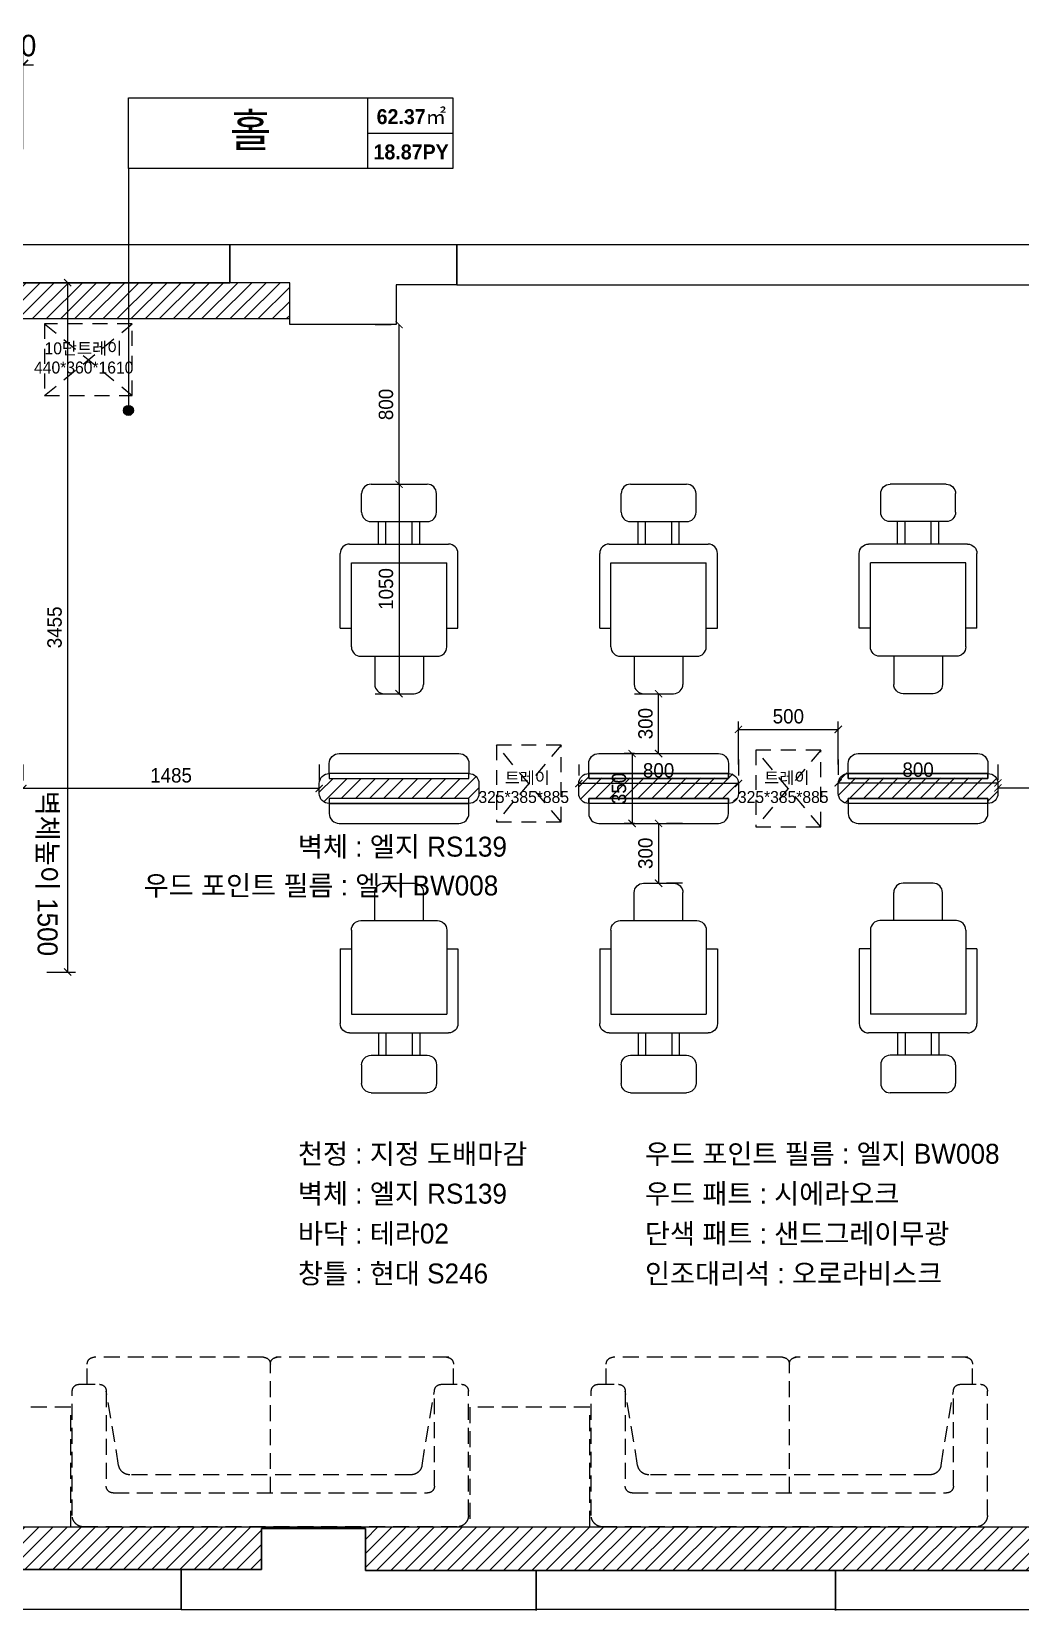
# Model space of a CAD drawing. Header units: millimetres. Extents: x 166504 to 219682, y 69800 to 112988.
# Drawn here: x 173942 to 178896, y 83390 to 91304 of the extents above; entities that cross this region are included whole.
import ezdxf
from ezdxf.enums import TextEntityAlignment as Align

# ---------------------------------------------------------------- set-up
doc = ezdxf.new("R2010")
doc.units = ezdxf.units.MM
doc.header["$LTSCALE"] = 100
doc.header["$PDMODE"] = 3
doc.linetypes.add('DH-HID2', pattern=[1.2, 0.8, -0.4])
doc.linetypes.add('HID', pattern=[2.5, 1.5, -1])
doc.layers.get('DEFPOINTS').update_dxf_attribs({"color": 248})
for name, color, linetype in [('0-ELC TEXT', 7, 'Continuous'), ('03-TEXT', 3, 'Continuous'), ('07-DIM WAL', 5, 'Continuous'), ('3.기호.계단선', 30, 'Continuous'), ('BLOCK', 6, 'Continuous'), ('C-WALL1', 2, 'Continuous'), ('C-WIN', 4, 'Continuous'), ('CHA', 6, 'Continuous'), ('E-DIM(OUT)', 1, 'Continuous'), ('FU', 4, 'Continuous'), ('FU-FURM', 251, 'DH-HID2'), ('FUR1', 6, 'Continuous'), ('WAL NEW', 3, 'Continuous')]:
    doc.layers.add(name, color=color, linetype=linetype)
doc.styles.add('YOURNAME', font='HY울릉도M.TTF')
doc.styles.add('넥슨고딕', font='NEXONLv1GothicBold.ttf')
doc.styles.add('코레일둥고', font='Korail_Round_Gothic_Medium.ttf')
doc.dimstyles.new('YOURNAME-40', dxfattribs={"dimscale": 40, "dimtxt": 1.8, "dimasz": 0.9, "dimexe": 1, "dimexo": 3, "dimgap": 0.7, "dimtad": 1, "dimdec": 0, "dimzin": 0, "dimdsep": 46, "dimtxsty": 'YOURNAME', "dimblk": 'ARCHTICK', "dimcen": 0, "dimclrd": 1, "dimclre": 1, "dimclrt": 7, "dimadec": 0, "dimazin": 0, "dimtfac": 1, "dimtdec": 0, "dimtix": 1, "dimtmove": 2, "dimatfit": 3, "dimldrblk": 'ARCHTICK', "dimfxl": 1, "dimtolj": 1, "dimtzin": 0, "dimarcsym": 0})
doc.dimstyles.new('YOURNAME-60', dxfattribs={"dimscale": 60, "dimtxt": 1.8, "dimasz": 0.9, "dimexe": 1, "dimexo": 3, "dimgap": 0.7, "dimtad": 1, "dimdec": 0, "dimzin": 0, "dimdsep": 46, "dimtxsty": 'YOURNAME', "dimblk": 'ARCHTICK', "dimcen": 0, "dimclrd": 1, "dimclre": 1, "dimclrt": 7, "dimadec": 0, "dimazin": 0, "dimtfac": 1, "dimtdec": 0, "dimtix": 1, "dimtmove": 2, "dimatfit": 3, "dimldrblk": 'ARCHTICK', "dimfxl": 1, "dimtolj": 1, "dimtzin": 0, "dimarcsym": 0})
pattern_1 = [(45, (245, -36.684), (-35.355339, 35.355339), [])]

# ---------------------------------------------------------------- blocks, each defined once
blk = doc.blocks.new('VUDAUSEH')
at = {"layer": 'C-WALL1'}
for points in [[(171018.9, 112186.1), (171018.9, 112386.1), (171018.9, 112186.1), (170713.9, 112186.1), (170713.9, 111986.1), (170180.9, 111986.1), (170180.9, 112196.1), (169880.9, 112196.1), (169880.9, 112386.1)], [(171018.9, 112386.1), (169880.9, 112386.1)], [(169880.9, 112386.1), (169880.9, 112196.1)], [(169636.9, 105746.1), (169636.9, 105546.1), (169636.9, 105746.1), (170039.9, 105746.1), (170039.9, 105951.1), (170559.9, 105951.1), (170559.9, 105741.1), (171414.9, 105741.1), (171414.9, 105541.1), (171414.9, 105741.1)], [(172914.9, 105741.1), (172914.9, 105541.1), (172914.9, 105741.1), (173909.9, 105741.1), (173909.9, 105541.1), (173909.9, 105741.1)], [(169636.9, 105546.1), (171414.9, 105546.1)], [(172914.9, 105546.1), (173909.9, 105546.1)]]:
    blk.add_lwpolyline(points, dxfattribs=at)
at = {"layer": 'C-WIN'}
for points in [[(165848.9, 112196.1), (169880.9, 112196.1), (169880.9, 112386.1), (165848.9, 112386.1)], [(171018.9, 112186.1), (175763.9, 112186.1), (175763.9, 112386.1), (171018.9, 112386.1)], [(169636.9, 105546.1), (168136.9, 105546.1), (168136.9, 105746.1), (169636.9, 105746.1)], [(172914.9, 105546.1), (171414.9, 105546.1), (171414.9, 105741.1), (172914.9, 105741.1)]]:
    blk.add_lwpolyline(points, close=True, dxfattribs=at)
blk = doc.blocks.new('A$C41CD39B9')
at = {"layer": 'CHA'}
for p, q in [((328.1, 595), (703.1, 595)), ((328.1, 595), (328.1, 538.7)), ((187.5, 491.9), (187.5, 108.1)), ((234.4, 538.7), (656.2, 538.7)), ((656.2, 538.7), (656.2, 61.2)), ((750, 548.1), (750, 51.9)), ((909.4, 487.5), (1003.1, 487.5)), ((187.5, 421.9), (46.9, 421.9)), ((750, 403.1), (862.5, 403.1)), ((862.5, 440.6), (862.5, 159.4)), ((1050, 440.6), (1050, 159.4)), ((0, 375), (0, 225)), ((750, 365.6), (862.5, 365.6)), ((187.5, 178.1), (46.9, 178.1)), ((750, 234.4), (862.5, 234.4)), ((750, 196.9), (862.5, 196.9)), ((909.4, 112.5), (1003.1, 112.5)), ((234.4, 61.2), (656.2, 61.2)), ((328.1, 61.2), (328.1, 5)), ((328.1, 5), (703.1, 5))]:
    blk.add_line(p, q, dxfattribs=at)
for centre, start, end in [((703.1, 548.1), 0, 90), ((234.4, 491.9), 90, 180), ((909.4, 440.6), 90, 180), ((1003.1, 440.6), 0, 90), ((46.9, 375), 90, 180), ((46.9, 225), 180, 270), ((909.4, 159.4), 180, 270), ((1003.1, 159.4), 270, 0), ((234.4, 108.1), 180, 270), ((703.1, 51.9), 270, 0)]:
    blk.add_arc(centre, 46.9, start, end, dxfattribs=at)
blk = doc.blocks.new('_ArchTick')
at = {"color": 0, "linetype": 'ByBlock', "const_width": 0.15}
blk.add_lwpolyline([(-0.5, -0.5), (0.5, 0.5)], dxfattribs=at)
blk = doc.blocks.new('*D824')
at = {"layer": '07-DIM WAL', "color": 1, "lineweight": -2}
for p, q in [((175115.4, 90045.3), (174083.1, 90045.3)), ((174123.1, 90045.3), (174123.1, 86590.3)), ((174018.4, 86590.3), (174163.1, 86590.3))]:
    blk.add_line(p, q, dxfattribs=at)
at = {"layer": 'DEFPOINTS', "color": 0}
for p in [(175235.4, 90045.3), (173898.4, 86590.3), (174123.1, 86590.3)]:
    blk.add_point(p, dxfattribs=at)
at = {"layer": '07-DIM WAL', "color": 1, "lineweight": -2, "xscale": 36, "yscale": 36, "zscale": 36}
for p, rotation in [((174123.1, 90045.3), 90), ((174123.1, 86590.3), 270)]:
    blk.add_blockref('_ArchTick', p, dxfattribs=dict(at, rotation=rotation))
at = {"layer": '07-DIM WAL', "color": 7, "insert": (174057.7, 88317.8), "char_height": 72, "attachment_point": 5, "rotation": 90, "style": 'YOURNAME'}
blk.add_mtext('\\A1;3455', dxfattribs=at)
blk = doc.blocks.new('F-223')
at = {"layer": 'FU-FURM'}
for p, q in [((935.4331, 0), (-935.4331, 0)), ((-992.1259, -56.6928), (-992.1259, -680.3148)), ((992.126, -56.6928), (992.126, -680.3148)), ((-822.0473, -680.3148), (-822.0473, -204.0944)), ((-788.0315, -170.0787), (788.0315, -170.0787)), ((0, -170.0787), (0, -815.9343)), ((822.0473, -204.0944), (822.0473, -680.3148)), ((-759.8841, -308.1403), (-822.0473, -680.3148)), ((703.9659, -260.7873), (-703.9659, -260.7873)), ((759.8842, -308.1403), (822.0473, -680.3148)), ((-958.1102, -714.3306), (-856.063, -714.3306)), ((-917.283, -713.8871), (-917.283, -815.9343)), ((856.0631, -714.3306), (958.1102, -714.3306)), ((917.2831, -713.8871), (917.2831, -815.9343)), ((-34.0157, -850.3936), (-883.2672, -850.3936)), ((894.5679, -850.3936), (26.7473, -850.3936))]:
    blk.add_line(p, q, dxfattribs=at)
for centre, radius, start, end in [((-935.4331, -56.6928), 56.6928, 90, 180), ((935.4331, -56.6928), 56.6928, 0, 90), ((-788.0315, -204.0944), 34.0158, 90, 180), ((788.0315, -204.0944), 34.0158, 0, 90), ((-703.9659, -317.4801), 56.6928, 90, 170.517645), ((703.9659, -317.4801), 56.6928, 9.482355, 90), ((-958.1102, -680.3148), 34.0158, 180, 270), ((-856.063, -680.3148), 34.0158, 270, 0), ((856.0631, -680.3148), 34.0158, 180, 270), ((958.1102, -680.3148), 34.0158, 270, 0), ((-883.2672, -815.9343), 34.0158, 180, 270), ((-34.0157, -815.9343), 34.0158, 270, 0), ((34.0158, -815.9343), 34.0158, 180, 270), ((883.2673, -815.9343), 34.0158, 270, 0)]:
    blk.add_arc(centre, radius, start, end, dxfattribs=at)
blk = doc.blocks.new('*D1167')
at = {"layer": '07-DIM WAL', "color": 1, "lineweight": -2}
for p, q in [((177983.4, 87655.3), (177983.4, 87578.6)), ((178783.4, 87630.3), (178783.4, 87578.6)), ((177983.4, 87538.6), (178783.4, 87538.6))]:
    blk.add_line(p, q, dxfattribs=at)
at = {"layer": 'DEFPOINTS', "color": 0}
for p in [(177983.4, 87535.3), (178783.4, 87538.6), (178783.4, 87510.3)]:
    blk.add_point(p, dxfattribs=at)
at = {"layer": '07-DIM WAL', "color": 1, "lineweight": -2, "xscale": 36, "yscale": 36, "zscale": 36, "rotation": 180}
blk.add_blockref('_ArchTick', (177983.4, 87538.6), dxfattribs=at)
at = {"layer": '07-DIM WAL', "color": 1, "lineweight": -2, "xscale": 36, "yscale": 36, "zscale": 36}
blk.add_blockref('_ArchTick', (178783.4, 87538.6), dxfattribs=at)
at = {"layer": '07-DIM WAL', "color": 7, "insert": (178383.4, 87604.1), "char_height": 72, "attachment_point": 5, "style": 'YOURNAME'}
blk.add_mtext('\\A1;800', dxfattribs=at)
blk = doc.blocks.new('*D1168')
at = {"layer": '07-DIM WAL', "color": 1, "lineweight": -2}
for p, q in [((176683.4, 87630.3), (176683.4, 87575.3)), ((177483.4, 87655.3), (177483.4, 87575.3)), ((177483.4, 87535.3), (176683.4, 87535.3))]:
    blk.add_line(p, q, dxfattribs=at)
at = {"layer": 'DEFPOINTS', "color": 0}
for p in [(176683.4, 87535.3), (177483.4, 87535.3), (176683.4, 87510.3)]:
    blk.add_point(p, dxfattribs=at)
at = {"layer": '07-DIM WAL', "color": 1, "lineweight": -2, "xscale": 36, "yscale": 36, "zscale": 36, "rotation": 180}
blk.add_blockref('_ArchTick', (176683.4, 87535.3), dxfattribs=at)
at = {"layer": '07-DIM WAL', "color": 1, "lineweight": -2, "xscale": 36, "yscale": 36, "zscale": 36}
blk.add_blockref('_ArchTick', (177483.4, 87535.3), dxfattribs=at)
at = {"layer": '07-DIM WAL', "color": 7, "insert": (177083.4, 87600.8), "char_height": 72, "attachment_point": 5, "style": 'YOURNAME'}
blk.add_mtext('\\A1;800', dxfattribs=at)
blk = doc.blocks.new('*D1169')
at = {"layer": '07-DIM WAL', "color": 1, "lineweight": -2}
for p, q in [((176963.4, 87685.3), (176910.7, 87685.3)), ((176950.7, 87685.3), (176950.7, 87335.3)), ((176963.4, 87335.3), (176910.7, 87335.3))]:
    blk.add_line(p, q, dxfattribs=at)
at = {"layer": 'DEFPOINTS', "color": 0}
for p in [(177083.4, 87685.3), (176950.7, 87335.3), (177083.4, 87335.3)]:
    blk.add_point(p, dxfattribs=at)
at = {"layer": '07-DIM WAL', "color": 1, "lineweight": -2, "xscale": 36, "yscale": 36, "zscale": 36}
for p, rotation in [((176950.7, 87685.3), 90), ((176950.7, 87335.3), 270)]:
    blk.add_blockref('_ArchTick', p, dxfattribs=dict(at, rotation=rotation))
at = {"layer": '07-DIM WAL', "color": 7, "insert": (176885.3, 87510.3), "char_height": 72, "attachment_point": 5, "rotation": 90, "style": 'YOURNAME'}
blk.add_mtext('\\A1;350', dxfattribs=at)
blk = doc.blocks.new('*D1170')
at = {"layer": '07-DIM WAL', "color": 1, "lineweight": -2}
for p, q in [((177083.4, 87335.3), (177083.4, 87035.3)), ((177203.4, 87335.3), (177123.4, 87335.3)), ((177203.4, 87035.3), (177123.4, 87035.3))]:
    blk.add_line(p, q, dxfattribs=at)
at = {"layer": 'DEFPOINTS', "color": 0}
for p in [(177083.4, 87335.3), (177083.4, 87035.3), (177083.4, 87035.3)]:
    blk.add_point(p, dxfattribs=at)
at = {"layer": '07-DIM WAL', "color": 1, "lineweight": -2, "xscale": 36, "yscale": 36, "zscale": 36}
for p, rotation in [((177083.4, 87335.3), 90), ((177083.4, 87035.3), 270)]:
    blk.add_blockref('_ArchTick', p, dxfattribs=dict(at, rotation=rotation))
at = {"layer": '07-DIM WAL', "color": 7, "insert": (177017.9, 87185.3), "char_height": 72, "attachment_point": 5, "rotation": 90, "style": 'YOURNAME'}
blk.add_mtext('\\A1;300', dxfattribs=at)
blk = doc.blocks.new('*D1171')
at = {"layer": '07-DIM WAL', "color": 1, "lineweight": -2}
for p, q in [((175663.4, 89835.3), (175743.4, 89835.3)), ((175783.4, 89035.3), (175783.4, 89835.3)), ((175663.4, 89035.3), (175743.4, 89035.3))]:
    blk.add_line(p, q, dxfattribs=at)
at = {"layer": 'DEFPOINTS', "color": 0}
for p in [(175783.4, 89835.3), (175783.4, 89835.3), (175783.4, 89035.3)]:
    blk.add_point(p, dxfattribs=at)
at = {"layer": '07-DIM WAL', "color": 1, "lineweight": -2, "xscale": 36, "yscale": 36, "zscale": 36}
for p, rotation in [((175783.4, 89835.3), 90), ((175783.4, 89035.3), 270)]:
    blk.add_blockref('_ArchTick', p, dxfattribs=dict(at, rotation=rotation))
at = {"layer": '07-DIM WAL', "color": 7, "insert": (175717.9, 89435.3), "char_height": 72, "attachment_point": 5, "rotation": 90, "style": 'YOURNAME'}
blk.add_mtext('\\A1;800', dxfattribs=at)
blk = doc.blocks.new('*D1172')
at = {"layer": '07-DIM WAL', "color": 1, "lineweight": -2}
for p, q in [((176963.4, 87985.3), (177043.4, 87985.3)), ((177083.4, 87685.3), (177083.4, 87985.3)), ((176963.4, 87685.3), (177043.4, 87685.3))]:
    blk.add_line(p, q, dxfattribs=at)
at = {"layer": 'DEFPOINTS', "color": 0}
for p in [(177083.4, 87985.3), (177083.4, 87985.3), (177083.4, 87685.3)]:
    blk.add_point(p, dxfattribs=at)
at = {"layer": '07-DIM WAL', "color": 1, "lineweight": -2, "xscale": 36, "yscale": 36, "zscale": 36}
for p, rotation in [((177083.4, 87985.3), 90), ((177083.4, 87685.3), 270)]:
    blk.add_blockref('_ArchTick', p, dxfattribs=dict(at, rotation=rotation))
at = {"layer": '07-DIM WAL', "color": 7, "insert": (177017.9, 87835.3), "char_height": 72, "attachment_point": 5, "rotation": 90, "style": 'YOURNAME'}
blk.add_mtext('\\A1;300', dxfattribs=at)
blk = doc.blocks.new('*D1176')
at = {"layer": '07-DIM WAL', "color": 1, "lineweight": -2}
for p, q in [((175663.4, 89035.3), (175743.4, 89035.3)), ((175783.4, 89035.3), (175783.4, 87985.3)), ((175663.4, 87985.3), (175743.4, 87985.3))]:
    blk.add_line(p, q, dxfattribs=at)
at = {"layer": 'DEFPOINTS', "color": 0}
for p in [(175783.4, 89035.3), (175783.4, 87985.3), (175783.4, 87985.3)]:
    blk.add_point(p, dxfattribs=at)
at = {"layer": '07-DIM WAL', "color": 1, "lineweight": -2, "xscale": 36, "yscale": 36, "zscale": 36}
for p, rotation in [((175783.4, 89035.3), 90), ((175783.4, 87985.3), 270)]:
    blk.add_blockref('_ArchTick', p, dxfattribs=dict(at, rotation=rotation))
at = {"layer": '07-DIM WAL', "color": 7, "insert": (175717.9, 88510.3), "char_height": 72, "attachment_point": 5, "rotation": 90, "style": 'YOURNAME'}
blk.add_mtext('\\A1;1050', dxfattribs=at)
blk = doc.blocks.new('*D1177')
at = {"layer": '07-DIM WAL', "color": 1, "lineweight": -2}
for p, q in [((173898.4, 87630.3), (173898.4, 87550.3)), ((175383.4, 87630.3), (175383.4, 87550.3)), ((175383.4, 87510.3), (173898.4, 87510.3))]:
    blk.add_line(p, q, dxfattribs=at)
at = {"layer": 'DEFPOINTS', "color": 0}
for p in [(173898.4, 87510.3), (173898.4, 87510.3), (175383.4, 87510.3)]:
    blk.add_point(p, dxfattribs=at)
at = {"layer": '07-DIM WAL', "color": 1, "lineweight": -2, "xscale": 36, "yscale": 36, "zscale": 36, "rotation": 180}
blk.add_blockref('_ArchTick', (173898.4, 87510.3), dxfattribs=at)
at = {"layer": '07-DIM WAL', "color": 1, "lineweight": -2, "xscale": 36, "yscale": 36, "zscale": 36}
blk.add_blockref('_ArchTick', (175383.4, 87510.3), dxfattribs=at)
at = {"layer": '07-DIM WAL', "color": 7, "insert": (174640.9, 87575.7), "char_height": 72, "attachment_point": 5, "style": 'YOURNAME'}
blk.add_mtext('\\A1;1485', dxfattribs=at)
blk = doc.blocks.new('*D1178')
at = {"layer": '07-DIM WAL', "color": 1, "lineweight": -2}
for p, q in [((178783.4, 87630.3), (178783.4, 87553.6)), ((180268.4, 87089.3), (180268.4, 87553.6)), ((178783.4, 87513.6), (180268.4, 87513.6))]:
    blk.add_line(p, q, dxfattribs=at)
at = {"layer": 'DEFPOINTS', "color": 0}
for p in [(178783.4, 87510.3), (180268.4, 87513.6), (180268.4, 86969.3)]:
    blk.add_point(p, dxfattribs=at)
at = {"layer": '07-DIM WAL', "color": 1, "lineweight": -2, "xscale": 36, "yscale": 36, "zscale": 36, "rotation": 180}
blk.add_blockref('_ArchTick', (178783.4, 87513.6), dxfattribs=at)
at = {"layer": '07-DIM WAL', "color": 1, "lineweight": -2, "xscale": 36, "yscale": 36, "zscale": 36}
blk.add_blockref('_ArchTick', (180268.4, 87513.6), dxfattribs=at)
at = {"layer": '07-DIM WAL', "color": 7, "insert": (179525.9, 87579.1), "char_height": 72, "attachment_point": 5, "style": 'YOURNAME'}
blk.add_mtext('\\A1;1485', dxfattribs=at)
blk = doc.blocks.new('*D1179')
at = {"layer": '07-DIM WAL', "color": 1, "lineweight": -2}
for p, q in [((177483.4, 87630.3), (177483.4, 87846.3)), ((177983.4, 87630.3), (177983.4, 87846.3)), ((177483.4, 87806.3), (177983.4, 87806.3))]:
    blk.add_line(p, q, dxfattribs=at)
at = {"layer": 'DEFPOINTS', "color": 0}
for p in [(177983.4, 87806.3), (177483.4, 87510.3), (177983.4, 87510.3)]:
    blk.add_point(p, dxfattribs=at)
at = {"layer": '07-DIM WAL', "color": 1, "lineweight": -2, "xscale": 36, "yscale": 36, "zscale": 36, "rotation": 180}
blk.add_blockref('_ArchTick', (177483.4, 87806.3), dxfattribs=at)
at = {"layer": '07-DIM WAL', "color": 1, "lineweight": -2, "xscale": 36, "yscale": 36, "zscale": 36}
blk.add_blockref('_ArchTick', (177983.4, 87806.3), dxfattribs=at)
at = {"layer": '07-DIM WAL', "color": 7, "insert": (177733.4, 87871.7), "char_height": 72, "attachment_point": 5, "style": 'YOURNAME'}
blk.add_mtext('\\A1;500', dxfattribs=at)
blk = doc.blocks.new('*D1284')
at = {"layer": 'DEFPOINTS', "color": 0}
for p in [(173798.4, 91135.3), (173798.4, 90535.3), (173898.4, 90535.3)]:
    blk.add_point(p, dxfattribs=at)
at = {"layer": 'E-DIM(OUT)', "color": 1, "lineweight": -2}
for p, q in [((173798.4, 90715.3), (173798.4, 91195.3)), ((173898.4, 90715.3), (173898.4, 91195.3)), ((173952.4, 91135.3), (173744.4, 91135.3))]:
    blk.add_line(p, q, dxfattribs=at)
at = {"layer": 'E-DIM(OUT)', "color": 1, "lineweight": -2, "xscale": 54, "yscale": 54, "zscale": 54}
blk.add_blockref('_ArchTick', (173798.4, 91135.3), dxfattribs=at)
at = {"layer": 'E-DIM(OUT)', "color": 1, "lineweight": -2, "xscale": 54, "yscale": 54, "zscale": 54, "rotation": 180}
blk.add_blockref('_ArchTick', (173898.4, 91135.3), dxfattribs=at)
at = {"layer": 'E-DIM(OUT)', "color": 7, "insert": (173848.4, 91233.5), "char_height": 108, "attachment_point": 5, "style": 'YOURNAME'}
blk.add_mtext('\\A1;100', dxfattribs=at)

msp = doc.modelspace()

# ---------------------------------------------------------------- hatches: boundary and pattern name
at = {"layer": '0-ELC TEXT'}
h = msp.add_hatch(color=256, dxfattribs=at)
h.dxf.hatch_style = 1
edge = h.paths.add_edge_path()
edge.add_arc((174427.5, 89405.2), 25, 0, 360)
at = {"layer": 'FUR1', "transparency": 33554687}
h = msp.add_hatch(dxfattribs=at)
h.set_pattern_fill('_USER', color=3, scale=50, angle=45, pattern_type=0)
h.set_pattern_definition([(45, (360, 0), (-35.355339, 35.355339), [])])
h.paths.add_polyline_path([(170448.4, 89865.3), (175235.4, 89865.3), (175235.4, 90045.3), (170448.4, 90045.3)])
at = {"layer": 'WAL NEW'}
h = msp.add_hatch(dxfattribs=at)
h.set_pattern_fill('_USER', color=256, scale=50, angle=45, pattern_type=0)
h.set_pattern_definition(pattern_1)
h.paths.add_polyline_path([(175433.4, 87588.6, 0.414214), (175383.4, 87538.6), (175383.4, 87488.6, 0.414214), (175433.4, 87438.6), (175433.4, 87463.6), (176133.4, 87463.6), (176133.4, 87438.6, 0.414214), (176183.4, 87488.6), (176183.4, 87538.6, 0.414214), (176133.4, 87588.6), (176133.4, 87560.3), (175433.4, 87560.3)])
h = msp.add_hatch(dxfattribs=at)
h.set_pattern_fill('_USER', color=256, scale=50, angle=45, pattern_type=0)
h.set_pattern_definition(pattern_1)
h.paths.add_polyline_path([(177433.4, 87563.6), (176733.4, 87563.6), (176733.4, 87588.6, 0.414214), (176683.4, 87538.6), (176683.4, 87488.6, 0.414214), (176733.4, 87438.6), (176733.4, 87463.6), (177433.4, 87463.6), (177433.4, 87438.6, 0.414214), (177483.4, 87488.6), (177483.4, 87538.6, 0.414214), (177433.4, 87588.6)])
h = msp.add_hatch(dxfattribs=at)
h.set_pattern_fill('_USER', color=256, scale=50, angle=45, pattern_type=0)
h.set_pattern_definition(pattern_1)
h.paths.add_polyline_path([(178733.4, 87438.6, 0.414214), (178783.4, 87488.6), (178783.4, 87538.6, 0.414214), (178733.4, 87588.6), (178733.4, 87563.6), (178033.4, 87563.6), (178033.4, 87588.6, 0.414214), (177983.4, 87538.6), (177983.4, 87488.6, 0.414214), (178033.4, 87438.6), (178033.4, 87463.6), (178733.4, 87463.6)])
h = msp.add_hatch(dxfattribs=at)
h.set_pattern_fill('_USER', color=256, scale=50, angle=45, pattern_type=0)
h.set_pattern_definition([(45, (0, -15), (-35.355339, 35.355339), [])])
h.paths.add_polyline_path([(181966.4, 83590.3), (181757.4, 83590.3), (181757.4, 83795.3), (181244.4, 83795.3), (181244.4, 83590.3), (175614.4, 83590.3), (175614.4, 83800.3), (175094.4, 83800.3), (175094.4, 83595.3), (170463.4, 83595.3), (170463.4, 83809.3), (181766.4, 83809.3, -0.414214), (181966.4, 83609.3)])
h.paths.add_polyline_path([(179968, 84106.3), (179968, 84293.3), (180114.9, 84293.3), (180114.9, 84106.3)], flags=9)
h.paths.add_polyline_path([(170325, 83599.5), (170325, 83805.1), (170470.7, 83805.1), (170470.7, 83599.5)], flags=9)
h.paths.add_polyline_path([(170323.7, 84003.7), (170323.7, 84195.9), (170470.6, 84195.9), (170470.6, 84003.7)], flags=9)
h.paths.add_polyline_path([(171865.4, 83948.9), (172136.3, 83948.9), (172136.3, 83802), (171865.4, 83802)], flags=9)

# ---------------------------------------------------------------- linework, layer by layer
at = {"layer": '0-ELC TEXT'}
for p, q in [((175627.5, 90618.5), (175627.5, 90972.3)), ((175627.5, 90795.4), (176052.2, 90795.4)), ((174427.5, 90618.5), (174427.5, 89405.2))]:
    msp.add_line(p, q, dxfattribs=at)
msp.add_lwpolyline([(174427.5, 90972.3), (176052.2, 90972.3), (176052.2, 90618.5), (174427.5, 90618.5)], close=True, dxfattribs=at)
msp.add_circle((174427.5, 89405.2), 25, dxfattribs=at)
at = {"layer": 'BLOCK', "color": 7, "linetype": 'HID', "ltscale": 0.5}
for p, q in [((174006.9, 89479.7), (174446.9, 89839.7)), ((174006.9, 89839.7), (174446.9, 89479.7)), ((176595.9, 87727.8), (176270.9, 87342.8)), ((176595.9, 87342.8), (176270.9, 87727.8)), ((177895.9, 87702.8), (177570.9, 87317.8)), ((177895.9, 87317.8), (177570.9, 87702.8))]:
    msp.add_line(p, q, dxfattribs=at)
for points in [[(174006.9, 89479.7), (174446.9, 89479.7), (174446.9, 89839.7), (174006.9, 89839.7)], [(176595.9, 87727.8), (176270.9, 87727.8), (176270.9, 87342.8), (176595.9, 87342.8)], [(177895.9, 87702.8), (177570.9, 87702.8), (177570.9, 87317.8), (177895.9, 87317.8)]]:
    msp.add_lwpolyline(points, close=True, dxfattribs=at)
at = {"layer": 'FU-FURM'}
for points in [[(173538.4, 83809.3), (174138.4, 83809.3), (174138.4, 84409.3), (173538.4, 84409.3)], [(176138.4, 83809.3), (176738.4, 83809.3), (176738.4, 84409.3), (176138.4, 84409.3)]]:
    msp.add_lwpolyline(points, close=True, dxfattribs=at)
at = {"layer": 'FUR1'}
for points in [[(175433.4, 87585.3), (175433.4, 87635.3, -0.414214), (175483.4, 87685.3), (176083.4, 87685.3, -0.414214), (176133.4, 87635.3), (176133.4, 87585.3), (175433.4, 87585.3)], [(176733.4, 87585.3), (176733.4, 87635.3, -0.414214), (176783.4, 87685.3), (177383.4, 87685.3, -0.414214), (177433.4, 87635.3), (177433.4, 87585.3), (176733.4, 87585.3)], [(178033.4, 87585.3), (178033.4, 87635.3, -0.414214), (178083.4, 87685.3), (178683.4, 87685.3, -0.414214), (178733.4, 87635.3), (178733.4, 87585.3), (178033.4, 87585.3)], [(175433.4, 87435.3), (175433.4, 87385.3, 0.414214), (175483.4, 87335.3), (176083.4, 87335.3, 0.414214), (176133.4, 87385.3), (176133.4, 87435.3), (175433.4, 87435.3)], [(176733.4, 87435.3), (176733.4, 87385.3, 0.414214), (176783.4, 87335.3), (177383.4, 87335.3, 0.414214), (177433.4, 87385.3), (177433.4, 87435.3), (176733.4, 87435.3)], [(178033.4, 87435.3), (178033.4, 87385.3, 0.414214), (178083.4, 87335.3), (178683.4, 87335.3, 0.414214), (178733.4, 87385.3), (178733.4, 87435.3), (178033.4, 87435.3)]]:
    msp.add_lwpolyline(points, format="xyb", dxfattribs=at)
for points in [[(175433.4, 87560.3), (176133.4, 87560.3), (176133.4, 87585.3), (175433.4, 87585.3)], [(176733.4, 87585.3), (177433.4, 87585.3), (177433.4, 87560.3), (176733.4, 87560.3)], [(178033.4, 87585.3), (178733.4, 87585.3), (178733.4, 87560.3), (178033.4, 87560.3)], [(175433.4, 87435.3), (176133.4, 87435.3), (176133.4, 87460.3), (175433.4, 87460.3)], [(176733.4, 87460.3), (177433.4, 87460.3), (177433.4, 87435.3), (176733.4, 87435.3)], [(178033.4, 87460.3), (178733.4, 87460.3), (178733.4, 87435.3), (178033.4, 87435.3)]]:
    msp.add_lwpolyline(points, close=True, dxfattribs=at)
at = {"layer": 'FUR1', "color": 3, "transparency": 33554687}
msp.add_lwpolyline([(181966.4, 83590.3), (181757.4, 83590.3), (181757.4, 83795.3), (181244.4, 83795.3), (181244.4, 83590.3), (175614.4, 83590.3), (175614.4, 83800.3), (175094.4, 83800.3), (175094.4, 83595.3), (170463.4, 83595.3), (170463.4, 83809.3), (181766.4, 83809.3, -0.414214), (181966.4, 83609.3), (181966.4, 83590.3)], format="xyb", dxfattribs=at)
at = {"layer": 'WAL NEW'}
msp.add_lwpolyline([(170448.4, 89865.3), (175235.4, 89865.3), (175235.4, 90045.3), (170448.4, 90045.3)], close=True, dxfattribs=at)
for points in [[(175433.4, 87435.3, -0.414214), (175383.4, 87485.3), (175383.4, 87535.3, -0.414214), (175433.4, 87585.3)], [(176133.4, 87585.3, -0.414214), (176183.4, 87535.3), (176183.4, 87485.3, -0.414214), (176133.4, 87435.3)], [(176733.4, 87435.3, -0.414214), (176683.4, 87485.3), (176683.4, 87535.3, -0.414214), (176733.4, 87585.3)], [(177433.4, 87585.3, -0.414214), (177483.4, 87535.3), (177483.4, 87485.3, -0.414214), (177433.4, 87435.3)], [(178033.4, 87435.3, -0.414214), (177983.4, 87485.3), (177983.4, 87535.3, -0.414214), (178033.4, 87585.3)], [(178733.4, 87585.3, -0.414214), (178783.4, 87535.3), (178783.4, 87485.3, -0.414214), (178733.4, 87435.3)]]:
    msp.add_lwpolyline(points, format="xyb", dxfattribs=at)
for points in [[(175433.4, 87585.3), (175433.4, 87560.3), (176133.4, 87560.3), (176133.4, 87585.3)], [(176733.4, 87585.3), (176733.4, 87560.3), (177433.4, 87560.3), (177433.4, 87585.3)], [(178033.4, 87585.3), (178033.4, 87560.3), (178733.4, 87560.3), (178733.4, 87585.3)], [(176133.4, 87435.3), (176133.4, 87460.3), (175433.4, 87460.3), (175433.4, 87435.3)], [(177433.4, 87435.3), (177433.4, 87460.3), (176733.4, 87460.3), (176733.4, 87435.3)], [(178733.4, 87435.3), (178733.4, 87460.3), (178033.4, 87460.3), (178033.4, 87435.3)]]:
    msp.add_lwpolyline(points, dxfattribs=at)

# ---------------------------------------------------------------- block references
msp.add_blockref('VUDAUSEH', (5054.4, -22150.8))
at = {"layer": 'FU'}
for p, rotation in [((176083.4, 87985.3), 90), ((177383.4, 87985.3), 90), ((178083.4, 87035.3), 270.0000000000002)]:
    msp.add_blockref('A$C41CD39B9', p, dxfattribs=dict(at, rotation=rotation))
at = {"layer": 'FU', "xscale": -1}
for p, rotation in [((178083.4, 87985.3), 270), ((176083.4, 87035.3), 89.99999999999979), ((177383.4, 87035.3), 89.99999999999979)]:
    msp.add_blockref('A$C41CD39B9', p, dxfattribs=dict(at, rotation=rotation))
at = {"layer": 'FU-FURM', "xscale": -1, "rotation": 180}
for p in [(175138.4, 83809.3), (177738.4, 83809.3)]:
    msp.add_blockref('F-223', p, dxfattribs=at)

# ---------------------------------------------------------------- texts
at = {"layer": '0-ELC TEXT', "style": '코레일둥고'}
for s, p in [('10단트레이', (174007.3, 89686.5)), ('440*360*1610', (173954.8, 89590.4)), ('트레이', (176312.7, 87533.6)), ('트레이', (177612.7, 87533.6)), ('325*385*885', (176180.7, 87437.6)), ('325*385*885', (177480.7, 87437.6))]:
    msp.add_text(s, height=60, dxfattribs=at).set_placement(p)
msp.add_text('벽체높이 1500', height=100, rotation=270, dxfattribs=at).set_placement((173972.6, 87499.4))
at = {"layer": '03-TEXT'}
for s, height, style, p in [('홀', 166.7, '코레일둥고', (175039.1, 90726)), ('62.37㎡', 75, '넥슨고딕', (175844.9, 90840.5)), ('18.87PY', 75, '넥슨고딕', (175843.6, 90663.6))]:
    msp.add_text(s, height=height, dxfattribs=dict(at, style=style)).set_placement(p, align=Align.CENTER)
at = {"layer": '3.기호.계단선', "color": 140, "style": '코레일둥고'}
for s, p in [('벽체 : 엘지 RS139', (175276.4, 87168.7)), ('우드 포인트 필름 : 엘지 BW008', (174503.8, 86974)), ('천정 : 지정 도배마감', (175276.4, 85629.3)), ('우드 포인트 필름 : 엘지 BW008', (177014.9, 85629.3)), ('벽체 : 엘지 RS139', (175276.4, 85429.3)), ('우드 패트 : 시에라오크', (177014.9, 85429.3)), ('바닥 : 테라02', (175276.4, 85229.3)), ('단색 패트 : 샌드그레이무광', (177014.9, 85229.3)), ('창틀 : 현대 S246', (175276.4, 85029.3)), ('인조대리석 : 오로라비스크', (177014.9, 85029.3))]:
    msp.add_text(s, height=100, dxfattribs=at).set_placement(p)

# ---------------------------------------------------------------- dimensions: what is measured, and where the dimension line sits
at = {"layer": '07-DIM WAL'}
dim = msp.add_linear_dim(base=(174123.1, 86590.3), p1=(175235.4, 90045.3), p2=(173898.4, 86590.3), angle=90, dimstyle='YOURNAME-40', override={"dimtfill": 0}, dxfattribs=at)
dim.commit()
dim.dimension.update_dxf_attribs({"geometry": '*D824', "text_midpoint": (174057.7, 88317.8)})
for base, p1, p2, picture, middle in [((175783.4, 89835.3), (175783.4, 89035.3), (175783.4, 89835.3), '*D1171', (175717.9, 89435.3)), ((175783.4, 87985.3), (175783.4, 89035.3), (175783.4, 87985.3), '*D1176', (175717.9, 88510.3)), ((177083.4, 87985.3), (177083.4, 87685.3), (177083.4, 87985.3), '*D1172', (177017.9, 87835.3)), ((176950.7, 87335.3), (177083.4, 87685.3), (177083.4, 87335.3), '*D1169', (176885.3, 87510.3)), ((177083.4, 87035.3), (177083.4, 87335.3), (177083.4, 87035.3), '*D1170', (177017.9, 87185.3))]:
    dim = msp.add_linear_dim(base=base, p1=p1, p2=p2, angle=90, dimstyle='YOURNAME-40', dxfattribs=at)
    dim.commit()
    dim.dimension.update_dxf_attribs({"geometry": picture, "text_midpoint": middle})
for base, p1, p2, picture, middle in [((177983.4, 87806.3), (177483.4, 87510.3), (177983.4, 87510.3), '*D1179', (177733.4, 87871.7)), ((173898.4, 87510.3), (175383.4, 87510.3), (173898.4, 87510.3), '*D1177', (174640.9, 87575.7)), ((176683.4, 87535.3), (177483.4, 87535.3), (176683.4, 87510.3), '*D1168', (177083.4, 87600.8)), ((178783.4, 87538.6), (177983.4, 87535.3), (178783.4, 87510.3), '*D1167', (178383.4, 87604.1)), ((180268.4, 87513.6), (178783.4, 87510.3), (180268.4, 86969.3), '*D1178', (179525.9, 87579.1))]:
    dim = msp.add_linear_dim(base=base, p1=p1, p2=p2, dimstyle='YOURNAME-40', dxfattribs=at)
    dim.commit()
    dim.dimension.update_dxf_attribs({"geometry": picture, "text_midpoint": middle})
at = {"layer": 'E-DIM(OUT)'}
dim = msp.add_linear_dim(base=(173798.4, 91135.3), p1=(173898.4, 90535.3), p2=(173798.4, 90535.3), dimstyle='YOURNAME-60', override={"dimtfill": 0}, dxfattribs=at)
dim.commit()
dim.dimension.update_dxf_attribs({"geometry": '*D1284', "text_midpoint": (173848.4, 91233.5)})

doc.saveas('drawing.dxf')
